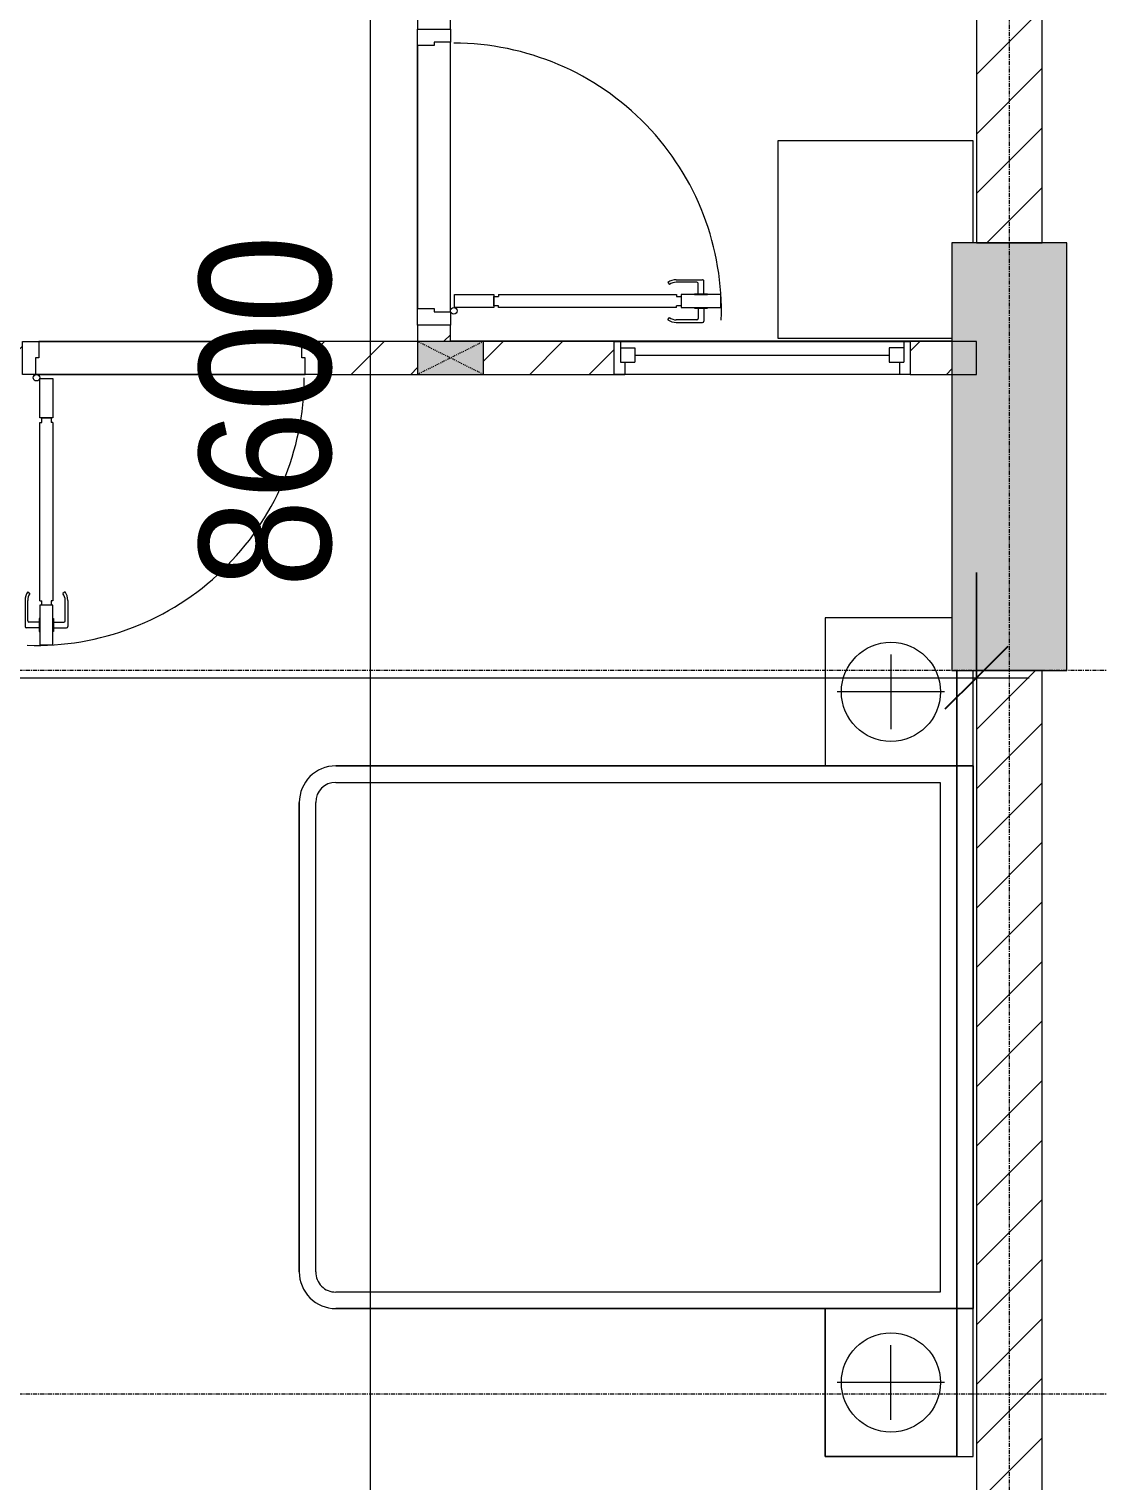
# Model space of a CAD drawing. Header units: millimetres. Extents: x 1591 to 239243, y -15958 to 82755.
# Drawn here: x 176369 to 179621, y 36773 to 41187 of the extents above; entities that cross this region are included whole.
import ezdxf

# ---------------------------------------------------------------- set-up
doc = ezdxf.new("R2010")
doc.units = ezdxf.units.MM
doc.linetypes.add('Dash_2_', pattern=[6, 3, -3])
doc.linetypes.add('Grid Line', pattern=[22.225, 12.7, -3.175, 3.175, -3.175])
for name, color, linetype, lineweight in [('0-1', 250, 'Continuous', 5), ('A-ANNO-DIMS', 211, 'Continuous', 9), ('A-ANNO-DIMS-160', 211, 'Continuous', 9), ('A-DETL-GENF-1', 9, 'Continuous', 9), ('A-DOOR-1', 254, 'Continuous', 9), ('A-DOOR-2', 9, 'Continuous', 9), ('A-FLOR-1', 7, 'Continuous', 9), ('A-FLOR-2', 9, 'Continuous', 9), ('A-GLAZ-1', 254, 'Continuous', 9), ('A-GLAZ-2', 9, 'Continuous', 9), ('A-WALL-1', 253, 'Continuous', 18), ('A-WALL-2', 9, 'Continuous', 9), ('A-WALL-3', 113, 'Continuous', 18), ('A-WALL-PATT-1', 10, 'Continuous', 9), ('A-WALL-PATT-2', 111, 'Continuous', 9), ('G-IMPT-1', 254, 'Continuous', 9), ('I-FURN-1', 254, 'Continuous', 9), ('S-COLS', 52, 'Continuous', 9), ('S-COLS-1', 52, 'Continuous', 5), ('S-COLS-2', 250, 'Continuous', 18), ('S-COLS-4', 254, 'Continuous', 9), ('S-COLS-5', 253, 'Continuous', 18), ('S-COLS-HDLN-1', 9, 'Dash_2_', 9), ('S-GRID-1', 1, 'Grid Line', 9)]:
    doc.layers.add(name, color=color, linetype=linetype, lineweight=lineweight)
doc.styles.add('UTM Avo', font='UTM Avo.ttf', dxfattribs={"width": 0.9, "height": 400})
doc.dimstyles.new('1_Dim_chi_tiet_2_5', dxfattribs={"dimscale": 304.8, "dimtxt": 399.720379, "dimasz": 0.629921, "dimexe": 0.524934, "dimexo": 0.0625, "dimgap": 0.052493, "dimtad": 1, "dimdec": 0, "dimrnd": 5, "dimzin": 0, "dimdsep": 46, "dimtxsty": 'UTM Avo', "dimblk1": 'OBLIQUE', "dimblk2": 'OBLIQUE', "dimsah": 1, "dimcen": 0.09, "dimdle": 0.524934, "dimazin": 0, "dimtfac": 1, "dimtdec": 4, "dimtix": 1, "dimtmove": 0, "dimatfit": 3, "dimfxl": 1.049869, "dimfxlon": 1, "dimtvp": 1, "dimtolj": 1, "dimtzin": 0, "dimarcsym": 2})
pattern_1 = [(45, (0, 0), (-90.50967, 90.50967), [])]
pattern_2 = [(45, (101998.83, 0), (-90.50967, 90.50967), [])]

# ---------------------------------------------------------------- blocks, each defined once
blk = doc.blocks.new('NCV_TKTC_KET CAU_rvt-1-TKCS_MB TẦNG 5')
at = {"layer": 'S-COLS-1'}
blk.add_hatch(color=256, dxfattribs=at).paths.add_polyline_path([(77452.6, 39236.9), (77527.6, 39236.9), (77526.9, 40536.9), (77177.6, 40536.9), (77177.6, 39236.9), (77252.6, 39236.9)])
at = {"layer": 'A-FLOR-1'}
blk.add_line((77177.6, 40237.8), (75652.6, 40237.8), dxfattribs=at)
at = {"layer": 'S-COLS-2'}
for p, q in [((77527.6, 40536.9), (77177.6, 40536.9)), ((77177.6, 40536.9), (77177.6, 39236.9)), ((77527.6, 39236.9), (77527.6, 40536.9)), ((77177.6, 39236.9), (77527.6, 39236.9))]:
    blk.add_line(p, q, dxfattribs=at)
blk = doc.blocks.new('DOOR_CW_01 CANH MO-PANEL KINH - DIW_01-900x2200-CỬA GỖ VÂN LAMINATE-553375-TKCS_MB TẦNG 5')
at = {"layer": 'A-DETL-GENF-1'}
for p, q in [((-397, -182), (-397, -62)), ((-397, -62), (-357, -62)), ((-357, -62), (-357, -182)), ((-357, -182), (-397, -182)), ((-397, -196), (-391, -196)), ((-397, -738), (-397, -196)), ((-391, -196), (-391, -182)), ((-391, -182), (-363, -182)), ((-363, -182), (-363, -196)), ((-357, -196), (-363, -196)), ((-357, -196), (-357, -738)), ((-442, -737), (-442, -816.5)), ((-434, -799.5), (-434, -737)), ((-433.9, -711.2), (-427.3, -715.8)), ((-397, -738), (-391, -738)), ((-391, -752), (-391, -738)), ((-357, -738), (-363, -738)), ((-363, -738), (-363, -752)), ((-320.1, -711.2), (-326.7, -715.8)), ((-320, -799.5), (-320, -737)), ((-312, -737), (-312, -816.5)), ((-399, -792.2), (-399, -831.8)), ((-397, -792.2), (-399, -792.2)), ((-357, -752), (-397, -752)), ((-397, -752), (-397, -872)), ((-397, -792.2), (-397, -831.8)), ((-363, -752), (-391, -752)), ((-357, -872), (-357, -752)), ((-357, -792.2), (-357, -831.8)), ((-357, -792.2), (-355, -792.2)), ((-355, -792.2), (-355, -831.8)), ((-399, -820.5), (-438, -820.5)), ((-399, -803.5), (-430, -803.5)), ((-399, -831.8), (-397, -831.8)), ((-355, -831.8), (-357, -831.8)), ((-355, -803.5), (-324, -803.5)), ((-355, -820.5), (-316, -820.5)), ((-397, -872), (-357, -872))]:
    blk.add_line(p, q, dxfattribs=at)
blk.add_circle((-407, -60), 10, dxfattribs=at)
for centre, radius, start, end in [((-407, -60), 814, 268, 0), ((-397, -737), 45, 145, 180), ((-397, -737), 37, 145, 180), ((-357, -737), 37, 0, 35), ((-357, -737), 45, 360, 35), ((-438, -816.5), 4, 180, 270), ((-430, -799.5), 4, 180, 270), ((-324, -799.5), 4, 270, 0), ((-316, -816.5), 4, 270, 0)]:
    blk.add_arc(centre, radius, start, end, dxfattribs=at)
at = {"layer": 'A-DOOR-2'}
for p, q in [((-450, -50), (-450, 50)), ((-450, 50), (-400, 50)), ((-400, 50), (-400, 0)), ((400, 0), (400, 50)), ((400, 50), (450, 50)), ((450, 50), (450, -50)), ((-410, 0), (-410, -50)), ((-400, 0), (-410, 0)), ((410, 0), (400, 0)), ((410, -50), (410, 0)), ((-410, -50), (-450, -50)), ((-407, -50), (-382, -50)), ((450, -50), (410, -50))]:
    blk.add_line(p, q, dxfattribs=at)
blk = doc.blocks.new('M_Fixed - 900 x 1400-901190-TKCS_MB TẦNG 5')
at = {"layer": 'A-GLAZ-2'}
for p, q in [((-450, 63), (-431, 63)), ((-431, 63), (-431, 0)), ((431, 63), (431, 0)), ((448.9, 63), (431, 63)), ((-431, 44), (-387, 44)), ((-387, 44), (-387, 0)), ((-387, 22), (387, 22)), ((387, 44), (387, 0)), ((431, 44), (387, 44)), ((-450, -37), (-418, -37)), ((-431, 0), (-387, 0)), ((-418, 0), (-418, -37)), ((387, 0), (431, 0)), ((418, 0), (418, -37)), ((450, -37), (418, -37))]:
    blk.add_line(p, q, dxfattribs=at)
blk = doc.blocks.new('GIUONG NGU-2TAB-1600x2000 - GIUONG NGU-2TAB-1600x2000-V104-TKCS_MB TẦNG 5')
at = {"layer": 'I-FURN-1'}
for p, q in [((458.5, 0), (168.3, 0)), ((458.5, -50), (458.5, 0)), ((2108.2, 0), (458.5, 0)), ((458.5, 0), (458.5, -50)), ((458.5, 0), (2108.2, 0)), ((2108.2, -50), (2108.2, 0)), ((2558.2, 0), (2108.2, 0)), ((2108.2, 0), (2108.2, -50)), ((2558.2, -50), (2558.2, 0)), ((8.5, -65), (8.5, -450.3)), ((8.5, -65), (8.5, -450.3)), ((458.5, -50), (168.3, -50)), ((168.3, -50), (458.5, -50)), ((458.5, -50), (168.3, -50)), ((233.5, -86.8), (233.5, -413.5)), ((458.5, -450.3), (458.5, -50)), ((2108.2, -50), (458.5, -50)), ((458.5, -50), (458.5, -1938.9)), ((458.5, -50), (2108.2, -50)), ((458.5, -1938.9), (458.5, -50)), ((458.5, -450.3), (458.5, -50)), ((458.5, -50), (2108.2, -50)), ((2558.2, -50), (2108.2, -50)), ((2108.2, -50), (2108.2, -450.3)), ((2108.2, -1938.9), (2108.2, -50)), ((2108.2, -50), (2558.2, -50)), ((2108.2, -50), (2558.2, -50)), ((2108.2, -450.3), (2108.2, -50)), ((2108.2, -50), (2108.2, -1938.9)), ((2333.2, -86.8), (2333.2, -413.5)), ((2558.2, -450.3), (2558.2, -50)), ((2558.2, -50), (2558.2, -450.3)), ((508.5, -100), (2058.2, -100)), ((508.5, -1938.9), (508.5, -100)), ((2058.2, -100), (2058.2, -1938.9)), ((120.2, -250.2), (346.8, -250.2)), ((2446.5, -250.2), (2219.8, -250.2)), ((8.5, -450.3), (458.5, -450.3)), ((8.5, -450.3), (458.5, -450.3)), ((2108.2, -450.3), (2558.2, -450.3)), ((2558.2, -450.3), (2108.2, -450.3)), ((1997.1, -2000), (569.6, -2000)), ((569.6, -2050), (1997.1, -2050)), ((1997.1, -2050), (569.6, -2050))]:
    blk.add_line(p, q, dxfattribs=at)
for centre in [(233.5, -250.2), (2333.2, -250.2)]:
    blk.add_circle(centre, 150.7, dxfattribs=at)
for centre, radius, start, end in [((569.6, -1938.9), 111.1, 180, 270), ((569.6, -1938.9), 111.1, 180, 270), ((569.6, -1938.9), 61.1, 180, 270), ((1997.1, -1938.9), 111.1, 270, 360), ((1997.1, -1938.9), 61.1, 270, 0), ((1997.1, -1938.9), 111.1, 270, 0)]:
    blk.add_arc(centre, radius, start, end, dxfattribs=at)
blk = doc.blocks.new('MAY GIAT - MAY GIAT_dwg-V106-TKCS_MB TẦNG 5')
at = {"layer": 'G-IMPT-1'}
blk.add_line((315, 596.6), (5, 596.6), dxfattribs=at)
at = {"layer": 'G-IMPT-1', "flags": 128}
blk.add_lwpolyline([(5, 596.6), (5, 2.3), (605, 2.3), (605, 531.6)], dxfattribs=at)
blk = doc.blocks.new('MAY GIAT - MAY GIAT-V107-TKCS_MB TẦNG 5')
at = {"layer": 'I-FURN-1'}
for p, q in [((5, 596.6), (5, 2.3)), ((315, 596.6), (5, 596.6)), ((605, 2.3), (605, 531.6)), ((5, 2.3), (605, 2.3))]:
    blk.add_line(p, q, dxfattribs=at)
blk.add_blockref('MAY GIAT - MAY GIAT_dwg-V106-TKCS_MB TẦNG 5', (0, 0))
blk = doc.blocks.new('G1_SOF - BO TRU - 100x200-745959-TKCS_MB TẦNG 5')
at = {"layer": 'S-COLS'}
blk.add_hatch(color=256, dxfattribs=at).paths.add_polyline_path([(-50, 100), (-50, -100), (50, -100), (50, 100)])
at = {"layer": 'S-COLS-5'}
for p, q in [((50, 100), (-50, 100)), ((-50, 100), (-50, -100)), ((50, -100), (50, 100)), ((-50, -100), (50, -100))]:
    blk.add_line(p, q, dxfattribs=at)
at = {"layer": 'S-COLS-HDLN-1'}
for p, q in [((50, 100), (-50, -100)), ((-50, 100), (50, -100))]:
    blk.add_line(p, q, dxfattribs=at)
blk = doc.blocks.new('DOOR_CW_01 CANH MO-PANEL KINH - DIG_01-900x2200-CỬA NHÔM KÍNH-901215-TKCS_MB TẦNG 5')
at = {"layer": 'A-DETL-GENF-1'}
for p, q in [((-397, -182), (-397, -62)), ((-397, -62), (-357, -62)), ((-357, -62), (-357, -182)), ((-357, -182), (-397, -182)), ((-397, -196), (-391, -196)), ((-397, -738), (-397, -196)), ((-391, -196), (-391, -182)), ((-391, -182), (-363, -182)), ((-363, -182), (-363, -196)), ((-357, -196), (-363, -196)), ((-357, -196), (-357, -738)), ((-442, -737), (-442, -816.5)), ((-434, -799.5), (-434, -737)), ((-433.9, -711.2), (-427.3, -715.8)), ((-397, -738), (-391, -738)), ((-391, -752), (-391, -738)), ((-357, -738), (-363, -738)), ((-363, -738), (-363, -752)), ((-320.1, -711.2), (-326.7, -715.8)), ((-320, -799.5), (-320, -737)), ((-312, -737), (-312, -816.5)), ((-399, -792.2), (-399, -831.8)), ((-397, -792.2), (-399, -792.2)), ((-357, -752), (-397, -752)), ((-397, -752), (-397, -872)), ((-397, -792.2), (-397, -831.8)), ((-363, -752), (-391, -752)), ((-357, -872), (-357, -752)), ((-357, -792.2), (-357, -831.8)), ((-357, -792.2), (-355, -792.2)), ((-355, -792.2), (-355, -831.8)), ((-399, -820.5), (-438, -820.5)), ((-399, -803.5), (-430, -803.5)), ((-399, -831.8), (-397, -831.8)), ((-355, -831.8), (-357, -831.8)), ((-355, -803.5), (-324, -803.5)), ((-355, -820.5), (-316, -820.5)), ((-397, -872), (-357, -872))]:
    blk.add_line(p, q, dxfattribs=at)
blk.add_circle((-407, -60), 10, dxfattribs=at)
for centre, radius, start, end in [((-407, -60), 814, 268, 0), ((-397, -737), 45, 145, 180), ((-397, -737), 37, 145, 180), ((-357, -737), 37, 0, 35), ((-357, -737), 45, 360, 35), ((-438, -816.5), 4, 180, 270), ((-430, -799.5), 4, 180, 270), ((-324, -799.5), 4, 270, 0), ((-316, -816.5), 4, 270, 0)]:
    blk.add_arc(centre, radius, start, end, dxfattribs=at)
at = {"layer": 'A-DOOR-2'}
for p, q in [((-450, -50), (-450, 50)), ((-450, 50), (-400, 50)), ((-400, 50), (-400, 0)), ((400, 0), (400, 50)), ((400, 50), (450, 50)), ((450, 50), (450, -50)), ((-410, 0), (-410, -50)), ((-400, 0), (-410, 0)), ((410, 0), (400, 0)), ((410, -50), (410, 0)), ((-410, -50), (-450, -50)), ((-407, -50), (-382, -50)), ((450, -50), (410, -50))]:
    blk.add_line(p, q, dxfattribs=at)
blk = doc.blocks.new('NCV_TKTC_TANG 5_rvt-1-TKCS_MB TẦNG 5')
at = {"layer": 'A-WALL-PATT-1'}
h = blk.add_hatch(dxfattribs=at)
h.set_pattern_fill('FP_1', color=256, style=0, pattern_type=2)
h.set_pattern_definition(pattern_1)
h.paths.add_polyline_path([(75552.6, 40236.9), (75652.6, 40238), (75652.5, 40286.9), (75552.6, 40286.9), (75552.6, 40237.8)])
h.paths.add_polyline_path([(75602.6, 41186.9), (75652.6, 41187.4), (75650.8, 41236.9), (75552.6, 41236.9), (75552.6, 41186.9), (75580.8, 41186.9)])
h = blk.add_hatch(dxfattribs=at)
h.set_pattern_fill('FP_1', color=256, style=0, pattern_type=2)
h.set_pattern_definition(pattern_1)
h.paths.add_polyline_path([(74243.3, 40136.9), (74350.5, 40136.9), (74350.5, 40236.9), (74050.9, 40236.9), (74052.1, 40136.9), (74212.8, 40136.9)])
h.paths.add_polyline_path([(77177.6, 40136.9), (77177.6, 40236.9), (77050.5, 40236.9), (77050.5, 40136.9), (77071.7, 40136.9)])
h.paths.add_polyline_path([(76150.5, 40136.9), (76150.5, 40236.9), (75752.6, 40236.9), (75752.6, 40136.9)])
h.paths.add_polyline_path([(75250.5, 40136.9), (75552.6, 40136.9), (75552.6, 40236.9), (75250.5, 40236.9), (75250.5, 40186.9)])
h.paths.add_polyline_path([(72452.6, 40136.9), (73250.9, 40136.9), (73250.9, 40236.9), (72452.6, 40236.9), (72452.6, 40148.1)])
at = {"layer": 'A-FLOR-2'}
for p, q in [((75652.6, 40326.9), (75652.6, 41146.9)), ((75552.6, 40336.9), (75552.6, 41136.9)), ((75552.6, 41136.9), (75552.6, 40336.9)), ((74400.5, 40236.9), (75200.5, 40236.9)), ((75200.5, 40236.9), (74400.5, 40236.9)), ((75210.5, 40136.9), (74390.5, 40136.9)), ((74390.5, 40136.9), (75210.5, 40136.9))]:
    blk.add_line(p, q, dxfattribs=at)
at = {"layer": 'A-WALL-1'}
for p, q in [((75552.6, 41236.9), (75552.6, 41186.9)), ((75652.6, 41186.9), (75652.6, 41236.9)), ((75552.6, 40286.9), (75552.6, 40236.9)), ((75652.6, 40236.9), (75652.6, 40286.9)), ((75552.6, 40236.9), (75250.5, 40236.9)), ((76150.5, 40236.9), (75752.6, 40236.9)), ((76150.5, 40136.9), (76150.5, 40236.9)), ((77252.6, 40236.9), (77050.5, 40236.9)), ((77050.5, 40236.9), (77050.5, 40136.9)), ((77252.6, 40136.9), (77252.6, 40236.9)), ((75250.5, 40136.9), (75552.6, 40136.9)), ((75752.6, 40136.9), (76150.5, 40136.9)), ((77050.5, 40136.9), (77252.6, 40136.9))]:
    blk.add_line(p, q, dxfattribs=at)
at = {"layer": 'A-WALL-2'}
for p, q in [((76150.5, 40236.9), (77050.5, 40236.9)), ((77050.5, 40136.9), (76150.5, 40136.9))]:
    blk.add_line(p, q, dxfattribs=at)
at = {"layer": 'A-DOOR-1', "rotation": 89.99999999999892}
blk.add_blockref('DOOR_CW_01 CANH MO-PANEL KINH - DIG_01-900x2200-CỬA NHÔM KÍNH-901215-TKCS_MB TẦNG 5', (75602.6, 40736.9), dxfattribs=at)
at = {"layer": 'A-DOOR-1'}
blk.add_blockref('DOOR_CW_01 CANH MO-PANEL KINH - DIW_01-900x2200-CỬA GỖ VÂN LAMINATE-553375-TKCS_MB TẦNG 5', (74800.5, 40186.9), dxfattribs=at)
at = {"layer": 'A-GLAZ-1'}
blk.add_blockref('M_Fixed - 900 x 1400-901190-TKCS_MB TẦNG 5', (76600.5, 40173.9), dxfattribs=at)
at = {"layer": 'I-FURN-1'}
for name, p, rotation in [('MAY GIAT - MAY GIAT-V107-TKCS_MB TẦNG 5', (76645.9, 40851.9), 269.9999999999998), ('GIUONG NGU-2TAB-1600x2000 - GIUONG NGU-2TAB-1600x2000-V104-TKCS_MB TẦNG 5', (77242.6, 39405.2), 270.0000000000005)]:
    blk.add_blockref(name, p, dxfattribs=dict(at, rotation=rotation))
at = {"layer": 'S-COLS-4', "rotation": 269.9999999999993}
blk.add_blockref('G1_SOF - BO TRU - 100x200-745959-TKCS_MB TẦNG 5', (75652.6, 40186.9), dxfattribs=at)
blk = doc.blocks.new('DIMBLOCK46-TKCS_MB TẦNG 5')
at = {"layer": 'A-ANNO-DIMS-160'}
for p, q in [((171251.4, 39534.8), (171251.4, 39054.8)), ((171251.4, 39214.8), (171251.4, 39534.8)), ((179251.4, 39534.8), (179251.4, 39054.8)), ((179251.4, 39214.8), (179251.4, 39534.8)), ((171091.4, 39214.8), (179411.4, 39214.8))]:
    blk.add_line(p, q, dxfattribs=at)
at = {"layer": 'A-ANNO-DIMS-160', "lineweight": 25}
for p, q in [((171251.4, 39214.8), (171347.4, 39310.8)), ((179251.4, 39214.8), (179347.4, 39310.8)), ((171251.4, 39214.8), (171155.4, 39118.8)), ((179251.4, 39214.8), (179155.4, 39118.8))]:
    blk.add_line(p, q, dxfattribs=at)
at = {"layer": 'A-ANNO-DIMS-160', "color": 0, "insert": (174703.6, 39734.4), "char_height": 400, "width": 1314.636, "attachment_point": 1, "line_spacing_factor": 1.110334, "style": 'UTM Avo'}
blk.add_mtext('8000', dxfattribs=at)
blk = doc.blocks.new('_Oblique')
at = {"color": 0, "linetype": 'ByBlock', "lineweight": -2}
blk.add_line((-0.5, -0.5), (0.5, 0.5), dxfattribs=at)
blk = doc.blocks.new('DIMBLOCK90-TKCS_MB TẦNG 5')
at = {"layer": 'A-ANNO-DIMS-160'}
for p, q in [((177406.8, 44496.1), (177406.8, 35577.4)), ((177726.8, 44336.1), (177246.8, 44336.1)), ((177406.8, 44336.1), (177726.8, 44336.1)), ((177726.8, 35737.4), (177246.8, 35737.4)), ((177406.8, 35737.4), (177726.8, 35737.4))]:
    blk.add_line(p, q, dxfattribs=at)
at = {"layer": 'A-ANNO-DIMS-160', "lineweight": 25}
for p, q in [((177406.8, 44336.1), (177310.8, 44432.1)), ((177406.8, 44336.1), (177502.8, 44240.1)), ((177406.8, 35737.4), (177310.8, 35833.4)), ((177406.8, 35737.4), (177502.8, 35641.4))]:
    blk.add_line(p, q, dxfattribs=at)
at = {"layer": 'A-ANNO-DIMS-160', "color": 0, "insert": (176887.1, 39489), "char_height": 400, "width": 1314.636, "attachment_point": 1, "rotation": 90, "line_spacing_factor": 1.110334, "style": 'UTM Avo'}
blk.add_mtext('8600', dxfattribs=at)

msp = doc.modelspace()

# ---------------------------------------------------------------- hatches: boundary and pattern name
at = {"layer": 'A-WALL-PATT-2'}
h = msp.add_hatch(dxfattribs=at)
h.set_pattern_fill('FP_1', color=256, style=0, pattern_type=2)
h.set_pattern_definition(pattern_2)
h.paths.add_polyline_path([(179451.4, 40536.9), (179451.4, 43936.9), (179251.4, 43936.9), (179251.4, 40536.9), (179437.5, 40536.9)])
h = msp.add_hatch(dxfattribs=at)
h.set_pattern_fill('FP_1', color=256, style=0, pattern_type=2)
h.set_pattern_definition(pattern_2)
h.paths.add_polyline_path([(179251.4, 35737.4), (179451.4, 35737.4), (179451.4, 39236.9), (179251.4, 39236.9), (179251.4, 36059.6)])

# ---------------------------------------------------------------- linework, layer by layer
at = {"layer": 'A-WALL-3'}
for p, q in [((179251.4, 43936.9), (179251.4, 40536.9)), ((179451.4, 40536.9), (179451.4, 43936.9)), ((179251.4, 40536.9), (179451.4, 40536.9)), ((179251.4, 39236.9), (179251.4, 35737.4)), ((179451.4, 39236.9), (179251.4, 39236.9)), ((179451.4, 35737.4), (179451.4, 39236.9))]:
    msp.add_line(p, q, dxfattribs=at)
at = {"layer": 'S-GRID-1'}
for p, q in [((179351.4, 19118.3), (179351.4, 76659.6)), ((229978.4, 39236.9), (136410.9, 39236.9)), ((229978.4, 37036.9), (136410.9, 37036.9))]:
    msp.add_line(p, q, dxfattribs=at)

# ---------------------------------------------------------------- block references
at = {"layer": '0-1'}
for name in ['NCV_TKTC_KET CAU_rvt-1-TKCS_MB TẦNG 5', 'NCV_TKTC_TANG 5_rvt-1-TKCS_MB TẦNG 5']:
    msp.add_blockref(name, (101998.8, 0), dxfattribs=at)

# ---------------------------------------------------------------- dimensions: what is measured, and where the dimension line sits
at = {"layer": 'A-ANNO-DIMS'}
dim = msp.add_linear_dim(base=(177406.8, 35737.4), p1=(177726.8, 44336.1), p2=(177726.8, 35737.4), angle=90, dimstyle='1_Dim_chi_tiet_2_5', override={"dimpost": '<>', "dimfxl": 8598.760351}, dxfattribs=at)
dim.commit()
dim.dimension.update_dxf_attribs({"geometry": 'DIMBLOCK90-TKCS_MB TẦNG 5', "text_midpoint": (177183.8, 40036.7)})
dim = msp.add_linear_dim(base=(179251.4, 39214.8), p1=(171251.4, 39534.8), p2=(179251.4, 39534.8), dimstyle='1_Dim_chi_tiet_2_5', override={"dimpost": '<>', "dimfxl": 8000}, dxfattribs=at)
dim.commit()
dim.dimension.update_dxf_attribs({"geometry": 'DIMBLOCK46-TKCS_MB TẦNG 5', "text_midpoint": (175251.4, 39437.8)})

doc.saveas('drawing.dxf')
